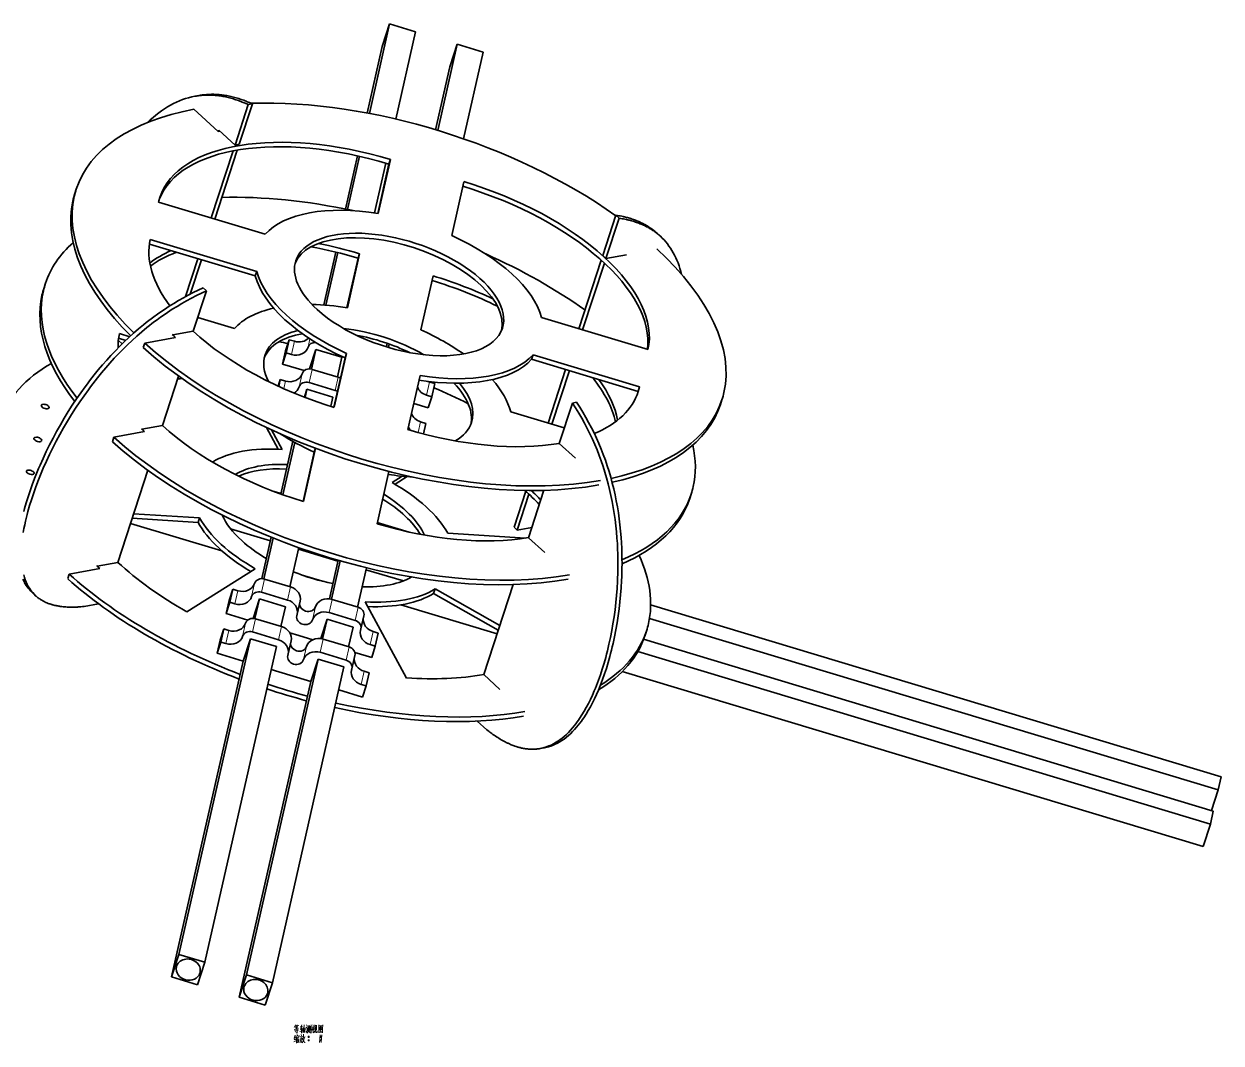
# Model space of a CAD drawing. Extents: x -41 to 2498, y -135 to 1203.
# Drawn here: x 1293.9 to 1734.6, y 827.6 to 1202.7 of the extents above; entities that cross this region are included whole.
import ezdxf

# ---------------------------------------------------------------- set-up
doc = ezdxf.new("R2010")
doc.units = 0

msp = doc.modelspace()

# ---------------------------------------------------------------- linework, layer by layer
at = {"color": 7, "lineweight": 35}
for p, q in [((1428.51, 1202.72), (1421.05, 1169.77)), ((1438.07, 1199.84), (1430.79, 1167.69)), ((1425.81, 1194.46), (1420.25, 1169.92)), ((1453.38, 1195.22), (1446.21, 1163.54)), ((1462.95, 1192.34), (1455.73, 1160.44)), ((1450.68, 1186.97), (1445.43, 1163.78)), ((1362.85, 1131.3), (1370.92, 1156.01)), ((1364.14, 1130.91), (1372.43, 1156.28)), ((1416.69, 1154.19), (1412.25, 1134.58)), ((1417.48, 1154.01), (1413.04, 1134.42)), ((1424.3, 1132.96), (1428.8, 1152.82)), ((1451.36, 1124.81), (1455.86, 1144.66)), ((1382.7, 1125.31), (1343.49, 1137.13)), ((1379.06, 1109.96), (1340.07, 1121.71)), ((1379.6, 1111.61), (1340.38, 1123.43)), ((1412.97, 1098.27), (1417.47, 1118.13)), ((1498.14, 1090.52), (1506.39, 1115.78)), ((1499.55, 1090.09), (1507.58, 1114.69)), ((1440.03, 1090.12), (1444.53, 1109.98)), ((1484.4, 1094.66), (1523.62, 1082.84)), ((1412.64, 1081.46), (1408.14, 1061.61)), ((1481.3, 1080.96), (1520.51, 1069.14)), ((1480.76, 1079.31), (1519.97, 1067.48)), ((1493.25, 1075.54), (1486.81, 1055.83)), ((1439.7, 1073.31), (1435.2, 1053.45)), ((1494.66, 1075.11), (1488.23, 1055.4)), ((1473.07, 1059.97), (1492.79, 1054.03)), ((1401.26, 1046.53), (1396.82, 1026.92)), ((1339.53, 1038.43), (1328.46, 1004.54)), ((1334.29, 1022.4), (1358.55, 1020.9)), ((1333.15, 1018.9), (1366.79, 1008.76)), ((1333.75, 1020.75), (1358.01, 1019.24)), ((1478.55, 1013.46), (1449.89, 1015.23)), ((1353.85, 986.35), (1379.04, 1002.21)), ((1473.97, 996.38), (1463.15, 963.24)), ((1468.5, 979.61), (1444.72, 993.11)), ((1469.03, 981.26), (1445.26, 994.76)), ((1434.71, 961.97), (1419.47, 990.02)), ((1432.61, 988.91), (1468.05, 978.23)), ((1524.59, 988.89), (1734.55, 925.61)), ((1524.17, 983.85), (1733.46, 920.76)), ((1377.27, 976.45), (1350.95, 860.21)), ((1522.02, 976.21), (1731.7, 913.01)), ((1386.84, 973.56), (1360.52, 857.33)), ((1519.86, 971.69), (1730.61, 908.17)), ((1374.58, 968.19), (1348.26, 851.95)), ((1402.15, 968.95), (1375.83, 852.71)), ((1411.71, 966.07), (1385.39, 849.83)), ((1399.45, 960.69), (1373.13, 844.45)), ((1514.14, 964.34), (1727.91, 899.91))]:
    msp.add_line(p, q, dxfattribs=at)
at = {"color": 7, "lineweight": 35, "ltscale": 0.217207}
for p, q in [((1428.51, 1202.72), (1425.81, 1194.46)), ((1453.38, 1195.22), (1450.68, 1186.97))]:
    msp.add_line(p, q, dxfattribs=at)
at = {"color": 7, "lineweight": 35, "ltscale": 0.249801}
for p, q in [((1428.51, 1202.72), (1438.07, 1199.84)), ((1407.36, 990.9), (1416.93, 988.02)), ((1406.27, 986.06), (1415.83, 983.17)), ((1387.65, 976.04), (1378.08, 978.92)), ((1386.84, 973.56), (1377.27, 976.45)), ((1402.15, 968.95), (1411.71, 966.07))]:
    msp.add_line(p, q, dxfattribs=at)
at = {"color": 7, "lineweight": 35, "ltscale": 0.249798}
for p, q in [((1453.38, 1195.22), (1462.95, 1192.34)), ((1410.94, 1080.01), (1401.37, 1082.89)), ((1409.53, 1072.7), (1399.97, 1075.58)), ((1407.63, 1065.38), (1398.06, 1068.26)), ((1408.44, 1067.86), (1398.87, 1070.74)), ((1392.06, 995.51), (1382.49, 998.4)), ((1390.96, 990.67), (1381.39, 993.55)), ((1390.15, 988.19), (1380.58, 991.08)), ((1405.46, 983.58), (1415.03, 980.69)), ((1404.05, 976.27), (1413.62, 973.39)), ((1402.95, 971.43), (1412.52, 968.54)), ((1350.95, 860.21), (1360.52, 857.33)), ((1357.82, 849.07), (1348.26, 851.95)), ((1375.83, 852.71), (1385.39, 849.83)), ((1382.7, 841.57), (1373.13, 844.45))]:
    msp.add_line(p, q, dxfattribs=at)
at = {"color": 7, "lineweight": 35, "ltscale": 0.038383}
for p, q in [((1356.8, 1176.1), (1358.31, 1176.38)), ((1497.29, 1063.46), (1495.78, 1063.18)), ((1485.46, 936.29), (1483.95, 936.01))]:
    msp.add_line(p, q, dxfattribs=at)
at = {"color": 7, "lineweight": 35, "ltscale": 0.390975}
for p, q in [((1371.62, 1158.16), (1376.48, 1173.02)), ((1373.13, 1158.43), (1377.99, 1173.3)), ((1506.93, 1117.44), (1511.78, 1132.3)), ((1508.12, 1116.34), (1512.98, 1131.21)), ((1490.93, 1048.31), (1495.78, 1063.18))]:
    msp.add_line(p, q, dxfattribs=at)
at = {"color": 7, "lineweight": 35, "ltscale": 0.038386}
for p, q in [((1376.48, 1173.02), (1377.99, 1173.3)), ((1371.62, 1158.16), (1373.13, 1158.43))]:
    msp.add_line(p, q, dxfattribs=at)
at = {"color": 7, "lineweight": 35, "ltscale": 0.304032}
msp.add_line((1356.38, 1171.3), (1365.37, 1163.11), dxfattribs=at)
at = {"color": 7, "lineweight": 35, "ltscale": 0.013072}
msp.add_line((1365.65, 1163.62), (1365.49, 1163.13), dxfattribs=at)
at = {"color": 7, "lineweight": 35, "ltscale": 0.202448}
msp.add_line((1371.62, 1158.16), (1365.65, 1163.62), dxfattribs=at)
at = {"color": 7, "lineweight": 35, "ltscale": 0.017919}
msp.add_line((1365.37, 1163.11), (1366.07, 1163.24), dxfattribs=at)
at = {"color": 7, "lineweight": 35, "ltscale": 0.470056}
msp.add_line((1427.13, 1151.5), (1422.98, 1133.17), dxfattribs=at)
at = {"color": 7, "lineweight": 35, "ltscale": 0.466032}
msp.add_line((1424.14, 1132.99), (1428.26, 1151.17), dxfattribs=at)
at = {"color": 7, "lineweight": 35, "ltscale": 0.043443}
for p, q in [((1428.26, 1151.17), (1428.8, 1152.82)), ((1337.81, 1083.61), (1338.35, 1085.26)), ((1480.76, 1079.31), (1481.3, 1080.96)), ((1519.97, 1067.48), (1520.51, 1069.14)), ((1538.96, 1027.99), (1539.5, 1029.64)), ((1444.72, 993.11), (1445.26, 994.76))]:
    msp.add_line(p, q, dxfattribs=at)
at = {"color": 7, "lineweight": 35, "ltscale": 0.043442}
for p, q in [((1312.64, 1140.29), (1313.17, 1141.94)), ((1416.93, 1116.48), (1417.47, 1118.13)), ((1379.06, 1109.96), (1379.6, 1111.61)), ((1301.31, 1105.6), (1301.85, 1107.25)), ((1412.1, 1079.81), (1412.64, 1081.46)), ((1326.48, 1048.92), (1327.02, 1050.57)), ((1358.01, 1019.24), (1358.55, 1020.9))]:
    msp.add_line(p, q, dxfattribs=at)
at = {"color": 7, "lineweight": 35, "ltscale": 0.04049}
for p, q in [((1511.78, 1132.3), (1512.98, 1131.21)), ((1506.39, 1115.78), (1507.58, 1114.69)), ((1506.93, 1117.44), (1508.12, 1116.34)), ((1361.09, 1104.47), (1359.9, 1105.57)), ((1478.61, 1030.71), (1479.81, 1029.62)), ((1474.3, 1017.5), (1475.49, 1016.41)), ((1298.2, 992.28), (1297.01, 993.37))]:
    msp.add_line(p, q, dxfattribs=at)
at = {"color": 7, "lineweight": 35, "ltscale": 0.040487}
msp.add_line((1526.96, 1125.66), (1528.16, 1124.56), dxfattribs=at)
at = {"color": 7, "lineweight": 35, "ltscale": 0.367145}
msp.add_line((1357.96, 1116.32), (1353.4, 1102.36), dxfattribs=at)
at = {"color": 7, "lineweight": 35, "ltscale": 0.33301}
msp.add_line((1359.25, 1115.93), (1355.12, 1103.27), dxfattribs=at)
at = {"color": 7, "lineweight": 35, "ltscale": 0.498771}
msp.add_line((1408.66, 1118.73), (1404.26, 1099.28), dxfattribs=at)
at = {"color": 7, "lineweight": 35, "ltscale": 0.495304}
msp.add_line((1409.45, 1118.54), (1405.07, 1099.22), dxfattribs=at)
at = {"color": 7, "lineweight": 35, "ltscale": 0.466033}
msp.add_line((1412.81, 1098.3), (1416.93, 1116.48), dxfattribs=at)
at = {"color": 7, "lineweight": 35, "ltscale": 0.191928}
for p, q in [((1508.12, 1116.34), (1515.68, 1117.72)), ((1328.46, 1004.54), (1320.91, 1003.16))]:
    msp.add_line(p, q, dxfattribs=at)
at = {"color": 7, "lineweight": 35, "ltscale": 0.390972}
msp.add_line((1356.24, 1089.61), (1361.09, 1104.47), dxfattribs=at)
at = {"color": 7, "lineweight": 35, "ltscale": 0.351999}
msp.add_line((1371.38, 1090.62), (1357.9, 1094.69), dxfattribs=at)
at = {"color": 7, "lineweight": 35, "ltscale": 0.098605}
msp.add_line((1332.83, 1087.6), (1329.06, 1088.74), dxfattribs=at)
at = {"color": 7, "lineweight": 35, "ltscale": 0.020269}
for p, q in [((1348.46, 1088.43), (1349.06, 1087.88)), ((1349.66, 1087.34), (1349.06, 1087.88)), ((1338.33, 1052.65), (1337.73, 1053.19))]:
    msp.add_line(p, q, dxfattribs=at)
at = {"color": 7, "lineweight": 35, "ltscale": 0.191929}
msp.add_line((1356.24, 1089.61), (1348.68, 1088.23), dxfattribs=at)
at = {"color": 7, "lineweight": 35, "ltscale": 0.046485}
msp.add_line((1330.02, 1084.94), (1328.65, 1086.19), dxfattribs=at)
at = {"color": 7, "lineweight": 35, "ltscale": 0.068353}
msp.add_line((1331.36, 1086.23), (1328.75, 1087.02), dxfattribs=at)
at = {"color": 7, "lineweight": 35, "ltscale": 0.287505}
for p, q in [((1338.35, 1085.26), (1349.66, 1087.34)), ((1321.88, 1002.27), (1310.57, 1000.19))]:
    msp.add_line(p, q, dxfattribs=at)
at = {"color": 7, "lineweight": 35, "ltscale": 0.108605}
for p, q in [((1391.56, 1086.49), (1390.21, 1082.36)), ((1370.77, 994.67), (1369.42, 990.55)), ((1367.45, 980.05), (1366.11, 975.92))]:
    msp.add_line(p, q, dxfattribs=at)
at = {"color": 7, "lineweight": 35, "ltscale": 0.124181}
for p, q in [((1390.46, 1081.65), (1391.56, 1086.49)), ((1444.03, 1065.5), (1445.13, 1070.34)), ((1369.67, 989.83), (1370.77, 994.67)), ((1366.36, 975.2), (1367.45, 980.05)), ((1391.18, 970.81), (1392.27, 975.65)), ((1414.64, 965.4), (1415.74, 970.25)), ((1419.93, 959.05), (1421.03, 963.9)), ((1733.46, 920.76), (1734.55, 925.61)), ((1730.61, 908.17), (1731.7, 913.01))]:
    msp.add_line(p, q, dxfattribs=at)
at = {"color": 7, "lineweight": 35, "ltscale": 0.049961}
msp.add_line((1393.47, 1085.91), (1391.56, 1086.49), dxfattribs=at)
at = {"color": 7, "lineweight": 13, "ltscale": 0.124182}
msp.add_line((1392.37, 1081.07), (1393.47, 1085.91), dxfattribs=at)
at = {"color": 7, "lineweight": 13, "ltscale": 0.078235}
msp.add_line((1398.5, 1083.76), (1399.2, 1086.81), dxfattribs=at)
at = {"color": 7, "lineweight": 35, "ltscale": 0.03395}
msp.add_line((1427.63, 1085.17), (1427.33, 1083.84), dxfattribs=at)
at = {"color": 7, "lineweight": 35, "ltscale": 0.032995}
msp.add_line((1428.4, 1084.9), (1428.11, 1083.61), dxfattribs=at)
at = {"color": 7, "lineweight": 35, "ltscale": 0.124178}
msp.add_line((1389.11, 1077.52), (1390.21, 1082.36), dxfattribs=at)
at = {"color": 7, "lineweight": 35, "ltscale": 0.108602}
for p, q in [((1390.46, 1081.65), (1389.11, 1077.52)), ((1444.03, 1065.5), (1442.68, 1061.37))]:
    msp.add_line(p, q, dxfattribs=at)
at = {"color": 7, "lineweight": 35, "ltscale": 0.049959}
for p, q in [((1392.37, 1081.07), (1390.46, 1081.65)), ((1390.16, 1071.28), (1388.24, 1071.86)), ((1443.22, 1070.92), (1445.13, 1070.34)), ((1442.12, 1066.07), (1444.03, 1065.5)), ((1372.68, 994.1), (1370.77, 994.67)), ((1371.58, 989.25), (1369.67, 989.83)), ((1368.27, 974.62), (1366.36, 975.2)), ((1421.33, 974.26), (1423.24, 973.68)), ((1419.11, 964.47), (1421.03, 963.9)), ((1418.02, 959.63), (1419.93, 959.05))]:
    msp.add_line(p, q, dxfattribs=at)
at = {"color": 7, "lineweight": 35, "ltscale": 0.188315}
for p, q in [((1401.37, 1082.89), (1399.04, 1075.73)), ((1380.58, 991.08), (1378.25, 983.92))]:
    msp.add_line(p, q, dxfattribs=at)
at = {"color": 7, "lineweight": 35, "ltscale": 0.185709}
msp.add_line((1401.37, 1082.89), (1399.73, 1075.65), dxfattribs=at)
at = {"color": 7, "lineweight": 35, "ltscale": 0.465494}
for p, q in [((1412.1, 1079.81), (1407.99, 1061.65)), ((1400.77, 1045.12), (1396.66, 1026.96))]:
    msp.add_line(p, q, dxfattribs=at)
at = {"color": 7, "lineweight": 35, "ltscale": 0.185498}
for p, q in [((1410.94, 1080.01), (1409.3, 1072.77)), ((1390.15, 988.19), (1388.51, 980.96)), ((1415.03, 980.69), (1413.39, 973.46))]:
    msp.add_line(p, q, dxfattribs=at)
at = {"color": 7, "lineweight": 35, "ltscale": 0.20849}
msp.add_line((1397.1, 1075.11), (1389.11, 1077.52), dxfattribs=at)
at = {"color": 7, "lineweight": 13, "ltscale": 0.124181}
for p, q in [((1398.87, 1070.74), (1399.97, 1075.58)), ((1395.19, 1069.13), (1396.29, 1073.97)), ((1408.44, 1067.86), (1409.53, 1072.7)), ((1442.12, 1066.07), (1443.22, 1070.92)), ((1377.71, 991.94), (1378.81, 996.79)), ((1381.39, 993.55), (1382.49, 998.4)), ((1371.58, 989.25), (1372.68, 994.1)), ((1390.96, 990.67), (1392.06, 995.51)), ((1400.14, 983.37), (1401.23, 988.21)), ((1378.08, 978.92), (1379.18, 983.77)), ((1374.4, 977.31), (1375.5, 982.16)), ((1402.95, 971.43), (1404.05, 976.27)), ((1412.52, 968.54), (1413.62, 973.39)), ((1418.02, 959.63), (1419.11, 964.47))]:
    msp.add_line(p, q, dxfattribs=at)
at = {"color": 7, "lineweight": 35, "ltscale": 0.478547}
msp.add_line((1344.91, 1054.92), (1350.85, 1073.12), dxfattribs=at)
at = {"color": 7, "lineweight": 35, "ltscale": 0.06377}
msp.add_line((1388.24, 1071.86), (1387.45, 1069.44), dxfattribs=at)
at = {"color": 7, "lineweight": 35, "ltscale": 0.064752}
msp.add_line((1387.67, 1069.33), (1388.24, 1071.86), dxfattribs=at)
at = {"color": 7, "lineweight": 13, "ltscale": 0.07142}
msp.add_line((1389.53, 1068.5), (1390.16, 1071.28), dxfattribs=at)
at = {"color": 7, "lineweight": 35, "ltscale": 0.076107}
msp.add_line((1398.06, 1068.26), (1397.12, 1065.37), dxfattribs=at)
at = {"color": 7, "lineweight": 35, "ltscale": 0.076761}
msp.add_line((1398.06, 1068.26), (1397.38, 1065.27), dxfattribs=at)
at = {"color": 7, "lineweight": 35, "ltscale": 0.086674}
msp.add_line((1407.63, 1065.38), (1406.86, 1062), dxfattribs=at)
at = {"color": 7, "lineweight": 35, "ltscale": 0.139065}
msp.add_line((1437.36, 1062.97), (1442.68, 1061.37), dxfattribs=at)
at = {"color": 7, "lineweight": 35, "ltscale": 0.043439}
msp.add_line((1550.29, 1062.68), (1550.83, 1064.33), dxfattribs=at)
at = {"color": 7, "lineweight": 35, "ltscale": 0.020271}
msp.add_line((1337.13, 1053.74), (1337.73, 1053.19), dxfattribs=at)
at = {"color": 7, "lineweight": 35, "ltscale": 0.191926}
msp.add_line((1337.36, 1053.54), (1344.91, 1054.92), dxfattribs=at)
at = {"color": 7, "lineweight": 35, "ltscale": 0.228871}
msp.add_line((1383.13, 1054.23), (1387.5, 1046.19), dxfattribs=at)
at = {"color": 7, "lineweight": 35, "ltscale": 0.205364}
msp.add_line((1385.06, 1053.33), (1388.98, 1046.11), dxfattribs=at)
at = {"color": 7, "lineweight": 13, "ltscale": 0.100926}
msp.add_line((1439.01, 1052.35), (1439.9, 1056.29), dxfattribs=at)
at = {"color": 7, "lineweight": 35, "ltscale": 0.049962}
for p, q in [((1439.9, 1056.29), (1441.82, 1055.71)), ((1369.37, 979.47), (1367.45, 980.05)), ((1422.43, 979.1), (1424.34, 978.53))]:
    msp.add_line(p, q, dxfattribs=at)
at = {"color": 7, "lineweight": 35, "ltscale": 0.099378}
msp.add_line((1440.94, 1051.84), (1441.82, 1055.71), dxfattribs=at)
at = {"color": 7, "lineweight": 35, "ltscale": 0.287508}
msp.add_line((1327.02, 1050.57), (1338.33, 1052.65), dxfattribs=at)
at = {"color": 7, "lineweight": 35, "ltscale": 0.497635}
msp.add_line((1392.89, 1049.09), (1388.5, 1029.67), dxfattribs=at)
at = {"color": 7, "lineweight": 35, "ltscale": 0.494228}
msp.add_line((1393.63, 1048.68), (1389.26, 1029.4), dxfattribs=at)
at = {"color": 7, "lineweight": 35, "ltscale": 0.037089}
msp.add_line((1400.77, 1045.12), (1401.23, 1046.53), dxfattribs=at)
at = {"color": 7, "lineweight": 35, "ltscale": 0.202446}
msp.add_line((1490.93, 1048.31), (1496.9, 1042.85), dxfattribs=at)
at = {"color": 7, "lineweight": 35, "ltscale": 0.493472}
msp.add_line((1428.24, 1038.01), (1423.88, 1018.76), dxfattribs=at)
at = {"color": 7, "lineweight": 35, "ltscale": 0.109584}
msp.add_line((1433.12, 1036.26), (1429.41, 1033.93), dxfattribs=at)
at = {"color": 7, "lineweight": 35, "ltscale": 0.130941}
msp.add_line((1434.93, 1036.09), (1430.5, 1033.3), dxfattribs=at)
at = {"color": 7, "lineweight": 35, "ltscale": 0.088335}
msp.add_line((1385.17, 1030.92), (1388.55, 1029.9), dxfattribs=at)
at = {"color": 7, "lineweight": 35, "ltscale": 0.347534}
for p, q in [((1478.61, 1030.71), (1474.3, 1017.5)), ((1479.81, 1029.62), (1475.49, 1016.41))]:
    msp.add_line(p, q, dxfattribs=at)
at = {"color": 7, "lineweight": 35, "ltscale": 0.458769}
msp.add_line((1479.6, 1013.62), (1485.3, 1031.07), dxfattribs=at)
at = {"color": 7, "lineweight": 35, "ltscale": 0.306938}
msp.add_line((1423.98, 1019.22), (1435.74, 1015.68), dxfattribs=at)
at = {"color": 7, "lineweight": 35, "ltscale": 0.381539}
msp.add_line((1369.99, 1016.86), (1384.6, 1012.46), dxfattribs=at)
at = {"color": 7, "lineweight": 35, "ltscale": 0.391095}
msp.add_line((1384.9, 1013.8), (1381.45, 998.54), dxfattribs=at)
at = {"color": 7, "lineweight": 35, "ltscale": 0.385459}
msp.add_line((1385.66, 1013.5), (1382.26, 998.46), dxfattribs=at)
at = {"color": 7, "lineweight": 35, "ltscale": 0.135564}
msp.add_line((1475.49, 1016.41), (1480.83, 1017.38), dxfattribs=at)
at = {"color": 7, "lineweight": 35, "ltscale": 0.202447}
for p, q in [((1485.58, 1008.16), (1479.6, 1013.62)), ((1463.15, 963.24), (1469.13, 957.78))]:
    msp.add_line(p, q, dxfattribs=at)
at = {"color": 7, "lineweight": 35, "ltscale": 0.368266}
msp.add_line((1395.08, 1009.95), (1391.83, 995.58), dxfattribs=at)
at = {"color": 7, "lineweight": 35, "ltscale": 0.379474}
msp.add_line((1394.94, 1009.34), (1409.47, 1004.96), dxfattribs=at)
at = {"color": 7, "lineweight": 35, "ltscale": 0.364112}
msp.add_line((1409.55, 1005.32), (1406.34, 991.11), dxfattribs=at)
at = {"color": 7, "lineweight": 35, "ltscale": 0.362143}
msp.add_line((1410.33, 1005.09), (1407.13, 990.97), dxfattribs=at)
at = {"color": 7, "lineweight": 35, "ltscale": 0.020268}
for q in [(1320.68, 1003.36), (1321.88, 1002.27)]:
    msp.add_line((1321.28, 1002.81), q, dxfattribs=at)
at = {"color": 7, "lineweight": 35, "ltscale": 0.371062}
msp.add_line((1419.98, 1002.56), (1416.7, 988.09), dxfattribs=at)
at = {"color": 7, "lineweight": 35, "ltscale": 0.359313}
msp.add_line((1419.81, 1001.85), (1433.58, 997.7), dxfattribs=at)
at = {"color": 7, "lineweight": 35, "ltscale": 0.043441}
msp.add_line((1310.03, 998.54), (1310.57, 1000.19), dxfattribs=at)
at = {"color": 7, "lineweight": 35, "ltscale": 0.204269}
msp.add_line((1395.95, 999.97), (1403.77, 997.61), dxfattribs=at)
at = {"color": 7, "lineweight": 35, "ltscale": 0.13588}
msp.add_line((1321.4, 989.27), (1316.05, 988.3), dxfattribs=at)
at = {"color": 7, "lineweight": 35, "ltscale": 0.124179}
for p, q in [((1368.32, 985.7), (1369.42, 990.55)), ((1394.49, 985.44), (1395.59, 990.28)), ((1417.95, 980.03), (1419.05, 984.88)), ((1365.01, 971.07), (1366.11, 975.92))]:
    msp.add_line(p, q, dxfattribs=at)
at = {"color": 7, "lineweight": 35, "ltscale": 0.108604}
for p, q in [((1369.67, 989.83), (1368.32, 985.7)), ((1366.36, 975.2), (1365.01, 971.07)), ((1423.24, 973.68), (1421.9, 969.55)), ((1419.93, 959.05), (1418.58, 954.92))]:
    msp.add_line(p, q, dxfattribs=at)
at = {"color": 7, "lineweight": 35, "ltscale": 0.185712}
msp.add_line((1380.58, 991.08), (1378.94, 983.83), dxfattribs=at)
at = {"color": 7, "lineweight": 13, "ltscale": 0.124179}
for p, q in [((1406.27, 986.06), (1407.36, 990.9)), ((1415.83, 983.17), (1416.93, 988.02)), ((1387.65, 976.04), (1388.74, 980.89)), ((1421.33, 974.26), (1422.43, 979.1)), ((1396.82, 968.74), (1397.92, 973.58))]:
    msp.add_line(p, q, dxfattribs=at)
at = {"color": 7, "lineweight": 35, "ltscale": 0.208487}
msp.add_line((1376.31, 983.29), (1368.32, 985.7), dxfattribs=at)
at = {"color": 7, "lineweight": 35, "ltscale": 0.249802}
msp.add_line((1388.74, 980.89), (1379.18, 983.77), dxfattribs=at)
at = {"color": 7, "lineweight": 35, "ltscale": 0.186995}
msp.add_line((1403.14, 976.47), (1405.46, 983.58), dxfattribs=at)
at = {"color": 7, "lineweight": 35, "ltscale": 0.185626}
msp.add_line((1405.46, 983.58), (1403.82, 976.34), dxfattribs=at)
at = {"color": 7, "lineweight": 13, "ltscale": 0.12418}
msp.add_line((1368.27, 974.62), (1369.37, 979.47), dxfattribs=at)
at = {"color": 7, "lineweight": 35, "ltscale": 0.087889}
msp.add_line((1395.11, 977.63), (1391.74, 978.64), dxfattribs=at)
at = {"color": 7, "lineweight": 35, "ltscale": 0.124182}
msp.add_line((1423.24, 973.68), (1424.34, 978.53), dxfattribs=at)
at = {"color": 7, "lineweight": 35, "ltscale": 0.04344}
msp.add_line((1522.51, 977.61), (1523.05, 979.26), dxfattribs=at)
at = {"color": 7, "lineweight": 35, "ltscale": 0.217209}
for p, q in [((1377.27, 976.45), (1374.58, 968.19)), ((1399.45, 960.69), (1402.15, 968.95)), ((1730.61, 908.17), (1727.91, 899.91)), ((1350.95, 860.21), (1348.26, 851.95)), ((1357.82, 849.07), (1360.52, 857.33)), ((1375.83, 852.71), (1373.13, 844.45)), ((1382.7, 841.57), (1385.39, 849.83))]:
    msp.add_line(p, q, dxfattribs=at)
at = {"color": 7, "lineweight": 35, "ltscale": 0.13445}
msp.add_line((1395.11, 977.63), (1400.26, 976.07), dxfattribs=at)
at = {"color": 7, "lineweight": 35, "ltscale": 0.249799}
msp.add_line((1374.58, 968.19), (1365.01, 971.07), dxfattribs=at)
at = {"color": 7, "lineweight": 35, "ltscale": 0.161929}
msp.add_line((1415.69, 971.42), (1421.9, 969.55), dxfattribs=at)
at = {"color": 7, "lineweight": 35, "ltscale": 0.179634}
msp.add_line((1391.8, 963), (1384.92, 965.07), dxfattribs=at)
at = {"color": 7, "lineweight": 35, "ltscale": 0.199839}
msp.add_line((1391.8, 963), (1399.45, 960.69), dxfattribs=at)
at = {"color": 7, "lineweight": 35, "ltscale": 0.229593}
msp.add_line((1409.79, 957.57), (1418.58, 954.92), dxfattribs=at)
at = {"color": 7, "lineweight": 35, "ltscale": 0.118852}
msp.add_line((1460.77, 946.12), (1464.27, 942.91), dxfattribs=at)
at = {"color": 7, "lineweight": 35, "ltscale": 0.198252}
msp.add_line((1733.46, 920.76), (1731, 913.22), dxfattribs=at)
at = {"color": 7, "lineweight": 35}
for points in [[(1376.48, 1173.02), (1375.92, 1173.28), (1375.64, 1173.4), (1375.36, 1173.52), (1374.98, 1173.68), (1374.61, 1173.83), (1374.24, 1173.98), (1373.78, 1174.16), (1373.32, 1174.34), (1372.86, 1174.5), (1372.4, 1174.67), (1371.95, 1174.82), (1371.49, 1174.97), (1371, 1175.12), (1370.51, 1175.26), (1370.02, 1175.4), (1369.53, 1175.53), (1369.04, 1175.65), (1368.56, 1175.76), (1368.07, 1175.87), (1367.59, 1175.97), (1367.11, 1176.06), (1366.63, 1176.14), (1366.15, 1176.22), (1365.67, 1176.28), (1365.19, 1176.34), (1364.71, 1176.4), (1364.24, 1176.44), (1363.76, 1176.48), (1363.29, 1176.51), (1362.81, 1176.53), (1362.34, 1176.54), (1361.87, 1176.55), (1361.41, 1176.54), (1360.94, 1176.54), (1360.47, 1176.52), (1360.01, 1176.49), (1359.55, 1176.46), (1359.08, 1176.42), (1358.62, 1176.37), (1358.16, 1176.31), (1357.71, 1176.25), (1357.25, 1176.18), (1356.8, 1176.1)], [(1377.99, 1173.3), (1377.43, 1173.55), (1377.15, 1173.68), (1376.87, 1173.8), (1376.5, 1173.95), (1376.12, 1174.11), (1375.75, 1174.26), (1375.29, 1174.44), (1374.83, 1174.61), (1374.37, 1174.78), (1373.91, 1174.94), (1373.46, 1175.09), (1373, 1175.24), (1372.51, 1175.39), (1372.02, 1175.54), (1371.53, 1175.68), (1371.04, 1175.8), (1370.55, 1175.93), (1370.07, 1176.04), (1369.58, 1176.14), (1369.1, 1176.24), (1368.62, 1176.33), (1368.14, 1176.42), (1367.66, 1176.49), (1367.18, 1176.56), (1366.7, 1176.62), (1366.22, 1176.67), (1365.75, 1176.72), (1365.27, 1176.75), (1364.8, 1176.78), (1364.33, 1176.8), (1363.85, 1176.82), (1363.38, 1176.82), (1362.92, 1176.82), (1362.45, 1176.81), (1361.98, 1176.79), (1361.52, 1176.77), (1361.06, 1176.73), (1360.59, 1176.69), (1360.13, 1176.65), (1359.68, 1176.59), (1359.22, 1176.53), (1358.76, 1176.46), (1358.31, 1176.38)], [(1511.78, 1132.3), (1512.33, 1132.22), (1512.88, 1132.13), (1513.42, 1132.03), (1513.95, 1131.93), (1514.48, 1131.82), (1514.74, 1131.76), (1514.99, 1131.7), (1515.34, 1131.62), (1515.68, 1131.53), (1516.01, 1131.44), (1516.47, 1131.32), (1516.91, 1131.19), (1517.35, 1131.05), (1517.79, 1130.91), (1518.22, 1130.77), (1518.64, 1130.62), (1519.06, 1130.46), (1519.47, 1130.3), (1519.88, 1130.13), (1520.29, 1129.96), (1520.71, 1129.77), (1521.12, 1129.57), (1521.53, 1129.37), (1521.93, 1129.17), (1522.33, 1128.96), (1522.52, 1128.85), (1522.72, 1128.74), (1523.01, 1128.57), (1523.29, 1128.4), (1523.57, 1128.23), (1523.85, 1128.05), (1524.18, 1127.83), (1524.51, 1127.61), (1524.83, 1127.38), (1525.15, 1127.15), (1525.46, 1126.91), (1525.77, 1126.67), (1526.08, 1126.42), (1526.38, 1126.17), (1526.67, 1125.92), (1526.96, 1125.66)], [(1512.98, 1131.21), (1513.53, 1131.12), (1514.07, 1131.03), (1514.61, 1130.94), (1515.14, 1130.83), (1515.67, 1130.72), (1515.93, 1130.66), (1516.19, 1130.6), (1516.53, 1130.52), (1516.87, 1130.44), (1517.21, 1130.35), (1517.66, 1130.22), (1518.11, 1130.1), (1518.55, 1129.96), (1518.98, 1129.82), (1519.41, 1129.67), (1519.84, 1129.52), (1520.26, 1129.37), (1520.67, 1129.2), (1521.08, 1129.04), (1521.48, 1128.86), (1521.9, 1128.67), (1522.32, 1128.48), (1522.72, 1128.28), (1523.12, 1128.08), (1523.52, 1127.86), (1523.72, 1127.75), (1523.91, 1127.65), (1524.2, 1127.48), (1524.49, 1127.31), (1524.77, 1127.13), (1525.05, 1126.96), (1525.38, 1126.74), (1525.71, 1126.52), (1526.03, 1126.29), (1526.35, 1126.06), (1526.66, 1125.82), (1526.97, 1125.58), (1527.27, 1125.33), (1527.57, 1125.08), (1527.87, 1124.82), (1528.16, 1124.56)], [(1361.09, 1104.47), (1359.24, 1103.62), (1357.41, 1102.73), (1355.6, 1101.8), (1353.8, 1100.83), (1352.02, 1099.82), (1350.26, 1098.77), (1348.52, 1097.69), (1346.8, 1096.56), (1345.5, 1095.68), (1344.21, 1094.77), (1342.93, 1093.85), (1341.98, 1093.14), (1341.04, 1092.42), (1340.1, 1091.68), (1339.16, 1090.93), (1337.31, 1089.4), (1335.49, 1087.82), (1333.69, 1086.2), (1332.02, 1084.62), (1330.37, 1083), (1328.74, 1081.34), (1327.14, 1079.64), (1325.56, 1077.9), (1324, 1076.13), (1322.48, 1074.31), (1320.97, 1072.46), (1320.13, 1071.39), (1319.29, 1070.31), (1318.46, 1069.21), (1317.63, 1068.1), (1316.02, 1065.86), (1314.44, 1063.58), (1312.9, 1061.27), (1311.41, 1058.92), (1309.94, 1056.52), (1308.52, 1054.1), (1307.14, 1051.65), (1305.81, 1049.19), (1304.54, 1046.71), (1303.31, 1044.22), (1302.15, 1041.73), (1301.03, 1039.23), (1300.5, 1037.98), (1299.98, 1036.73), (1299.48, 1035.5), (1299, 1034.27), (1298.15, 1032.03), (1297.37, 1029.8), (1296.64, 1027.6), (1295.97, 1025.41), (1295.36, 1023.26), (1295.08, 1022.2), (1294.82, 1021.14), (1294.49, 1019.75), (1294.19, 1018.37), (1293.92, 1017.01), (1293.66, 1015.5)], [(1359.9, 1105.57), (1358.05, 1104.71), (1356.21, 1103.82), (1354.4, 1102.89), (1352.6, 1101.92), (1350.83, 1100.91), (1349.07, 1099.87), (1347.33, 1098.78), (1345.6, 1097.66), (1344.3, 1096.77), (1343.02, 1095.87), (1341.74, 1094.94), (1340.79, 1094.23), (1339.84, 1093.51), (1338.9, 1092.78), (1337.97, 1092.03), (1336.12, 1090.5), (1334.29, 1088.92), (1332.49, 1087.29), (1330.82, 1085.71), (1329.17, 1084.09), (1327.55, 1082.43), (1325.94, 1080.74), (1324.36, 1079), (1322.81, 1077.22), (1321.28, 1075.4), (1319.78, 1073.55), (1318.93, 1072.48), (1318.09, 1071.4), (1317.26, 1070.3), (1316.44, 1069.2), (1314.83, 1066.96), (1313.25, 1064.68), (1311.71, 1062.36), (1310.21, 1060.01), (1308.75, 1057.61), (1307.32, 1055.19), (1305.95, 1052.75), (1304.62, 1050.28), (1303.34, 1047.8), (1302.12, 1045.31), (1300.95, 1042.82), (1299.84, 1040.33), (1299.3, 1039.07), (1298.78, 1037.82), (1298.28, 1036.59), (1297.8, 1035.36), (1296.96, 1033.12), (1296.17, 1030.89), (1295.44, 1028.69), (1294.77, 1026.51), (1294.17, 1024.35), (1293.89, 1023.29)], [(1495.78, 1063.18), (1496.97, 1061.36), (1498.11, 1059.51), (1499.2, 1057.64), (1500.26, 1055.75), (1501.27, 1053.83), (1502.23, 1051.9), (1503.15, 1049.94), (1504.03, 1047.95), (1504.87, 1045.95), (1505.66, 1043.92), (1506.41, 1041.88), (1507.11, 1039.81), (1507.77, 1037.72), (1508.39, 1035.6), (1508.96, 1033.47), (1509.49, 1031.32), (1509.98, 1029.15), (1510.43, 1026.96), (1510.83, 1024.75), (1511.19, 1022.53), (1511.5, 1020.28), (1511.78, 1018.03), (1512.01, 1015.76), (1512.2, 1013.47), (1512.33, 1011.5), (1512.42, 1009.53), (1512.49, 1007.55), (1512.53, 1005.56), (1512.54, 1003.79), (1512.52, 1002.01), (1512.48, 1000.24), (1512.44, 998.9), (1512.38, 997.57), (1512.23, 994.95), (1512.02, 992.33), (1511.77, 989.72), (1511.47, 987.12), (1511.12, 984.53), (1510.72, 981.96), (1510.28, 979.42), (1509.79, 976.9), (1509.25, 974.41), (1508.97, 973.18), (1508.67, 971.95), (1508.36, 970.75), (1508.05, 969.56), (1507.43, 967.39), (1506.79, 965.26), (1506.1, 963.18), (1505.39, 961.14), (1504.63, 959.16), (1504.25, 958.19), (1503.85, 957.24), (1503.15, 955.64), (1502.43, 954.08), (1501.68, 952.58), (1500.91, 951.12), (1500.11, 949.72), (1499.3, 948.37), (1498.46, 947.08), (1498.03, 946.46), (1497.6, 945.86), (1497.01, 945.07), (1496.42, 944.31), (1495.82, 943.58), (1495.08, 942.75), (1494.33, 941.95), (1493.56, 941.2), (1492.79, 940.5), (1492, 939.84), (1491.22, 939.24), (1490.43, 938.69), (1489.62, 938.19), (1488.81, 937.73), (1487.98, 937.31), (1487.14, 936.95), (1486.29, 936.63), (1485.43, 936.36), (1484.56, 936.14), (1483.95, 936.01)], [(1497.29, 1063.46), (1498.48, 1061.63), (1499.62, 1059.78), (1500.71, 1057.91), (1501.77, 1056.02), (1502.78, 1054.11), (1503.74, 1052.17), (1504.66, 1050.21), (1505.54, 1048.23), (1506.38, 1046.22), (1507.17, 1044.2), (1507.92, 1042.15), (1508.62, 1040.08), (1509.28, 1037.99), (1509.9, 1035.88), (1510.47, 1033.75), (1511, 1031.6), (1511.49, 1029.42), (1511.94, 1027.23), (1512.34, 1025.03), (1512.7, 1022.8), (1513.01, 1020.56), (1513.29, 1018.3), (1513.52, 1016.03), (1513.71, 1013.75), (1513.84, 1011.78), (1513.93, 1009.8), (1514, 1007.82), (1514.04, 1005.83), (1514.05, 1004.06), (1514.03, 1002.29), (1513.99, 1000.51), (1513.95, 999.18), (1513.89, 997.85), (1513.74, 995.22), (1513.53, 992.6), (1513.28, 989.99), (1512.98, 987.39), (1512.63, 984.81), (1512.23, 982.24), (1511.79, 979.69), (1511.3, 977.18), (1510.76, 974.69), (1510.48, 973.45), (1510.18, 972.22), (1509.87, 971.02), (1509.56, 969.83), (1508.95, 967.66), (1508.3, 965.53), (1507.61, 963.45), (1506.9, 961.42), (1506.15, 959.44), (1505.76, 958.47), (1505.36, 957.52), (1504.66, 955.91), (1503.94, 954.36), (1503.19, 952.85), (1502.42, 951.4), (1501.62, 950), (1500.81, 948.65), (1499.97, 947.36), (1499.54, 946.74), (1499.11, 946.13), (1498.52, 945.34), (1497.93, 944.59), (1497.33, 943.86), (1496.59, 943.02), (1495.84, 942.23), (1495.07, 941.48), (1494.3, 940.77), (1493.51, 940.11), (1492.73, 939.52), (1491.94, 938.97), (1491.13, 938.46), (1490.32, 938), (1489.49, 937.59), (1488.65, 937.22), (1487.8, 936.9), (1486.94, 936.63), (1486.07, 936.41), (1485.46, 936.29)], [(1293.55, 998.3), (1293.95, 997.46), (1294.16, 997.06), (1294.38, 996.66), (1294.73, 996.08), (1295.1, 995.53), (1295.5, 995), (1295.92, 994.49), (1296.45, 993.91), (1297.01, 993.37)], [(1293.81, 999.94), (1294.08, 998.99), (1294.4, 998.08), (1294.75, 997.21), (1295.14, 996.37), (1295.35, 995.96), (1295.57, 995.57), (1295.92, 994.99), (1296.3, 994.44), (1296.7, 993.9), (1297.12, 993.39), (1297.64, 992.82), (1298.2, 992.28)], [(1298.2, 992.28), (1298.44, 992.07), (1298.68, 991.86), (1298.93, 991.66), (1299.18, 991.46), (1299.44, 991.27), (1299.7, 991.09), (1299.97, 990.91), (1300.25, 990.74), (1300.53, 990.57), (1300.81, 990.4), (1301.1, 990.25), (1301.4, 990.09), (1301.7, 989.95), (1301.99, 989.81), (1302.28, 989.69), (1302.57, 989.56), (1302.87, 989.45), (1303.18, 989.33), (1303.48, 989.23), (1303.8, 989.12), (1303.98, 989.06), (1304.17, 989.01), (1304.36, 988.95), (1304.55, 988.9), (1304.94, 988.8), (1305.33, 988.7), (1305.73, 988.61), (1306.04, 988.55), (1306.36, 988.49), (1306.69, 988.43), (1307.02, 988.38), (1307.24, 988.34), (1307.46, 988.31), (1307.68, 988.28), (1307.91, 988.25), (1308.37, 988.2), (1308.84, 988.16), (1309.31, 988.12), (1309.79, 988.1), (1310.28, 988.07), (1310.77, 988.06), (1311.23, 988.05), (1311.7, 988.05), (1312.17, 988.05), (1312.65, 988.07), (1313.13, 988.08), (1313.62, 988.1), (1313.92, 988.12), (1314.21, 988.14), (1314.51, 988.16), (1314.82, 988.18), (1315.43, 988.24), (1316.05, 988.3)], [(1483.95, 936.01), (1483.59, 935.95), (1483.24, 935.9), (1482.88, 935.86), (1482.52, 935.82), (1482.16, 935.79), (1481.8, 935.77), (1481.44, 935.76), (1481.07, 935.76), (1480.71, 935.76), (1480.34, 935.77), (1479.97, 935.79), (1479.6, 935.82), (1479.22, 935.85), (1478.87, 935.89), (1478.52, 935.94), (1478.17, 936), (1477.82, 936.06), (1477.46, 936.13), (1477.11, 936.2), (1476.75, 936.29), (1476.54, 936.34), (1476.33, 936.39), (1476.12, 936.45), (1475.91, 936.51), (1475.7, 936.57), (1475.49, 936.63), (1475.06, 936.77), (1474.64, 936.91), (1474.3, 937.03), (1473.96, 937.16), (1473.62, 937.29), (1473.28, 937.43), (1472.98, 937.55), (1472.68, 937.69), (1472.37, 937.82), (1472.14, 937.93), (1471.91, 938.04), (1471.45, 938.26), (1470.99, 938.5), (1470.52, 938.74), (1470.05, 939), (1469.58, 939.27), (1469.15, 939.52), (1468.72, 939.78), (1468.28, 940.06), (1467.84, 940.34), (1467.4, 940.63), (1466.96, 940.93), (1466.56, 941.2), (1466.16, 941.49), (1465.76, 941.78), (1465.36, 942.08), (1465.09, 942.28), (1464.81, 942.49), (1464.27, 942.91)]]:
    msp.add_lwpolyline(points, dxfattribs=at)
at = {"color": 7, "lineweight": 13}
for points in [[(1393.85, 834.36), (1393.32, 833.28)], [(1393.64, 833.91), (1394.23, 834.01)], [(1393.74, 833.07), (1394.76, 833.21)], [(1393.99, 833.42), (1393.78, 833.91)], [(1394.51, 834.36), (1394.16, 833.38)], [(1394.23, 832.72), (1394.23, 833.42)], [(1394.37, 833.91), (1395.04, 834.01)], [(1394.51, 833.91), (1394.72, 833.45)], [(1395.53, 833.63), (1396.47, 833.73)], [(1396.16, 834.36), (1395.74, 832.65)], [(1396.09, 833.28), (1396.09, 831.28)], [(1396.54, 831.46), (1396.54, 833.24)], [(1396.54, 833.03), (1397.35, 833.14)], [(1397, 834.29), (1396.96, 832.96), (1396.93, 831.63)], [(1397.38, 833.21), (1397.31, 831.46)], [(1397.77, 833.42), (1398.05, 833.03)], [(1397.94, 834.26), (1398.19, 833.77)], [(1398.26, 833.17), (1397.98, 831.6)], [(1398.47, 832.16), (1398.47, 834.12)], [(1398.47, 833.87), (1399.03, 833.94)], [(1398.75, 833.52), (1398.68, 832.4)], [(1399.03, 834.08), (1399.03, 832.19)], [(1399.31, 832.26), (1399.31, 833.77)], [(1399.59, 834.36), (1399.59, 832.82), (1399.59, 831.28)], [(1400.57, 833.63), (1400.39, 833.14), (1399.9, 832.4)], [(1399.94, 833.42), (1400.5, 833.49)], [(1400.22, 834.29), (1400.5, 833.87)], [(1400.39, 833.14), (1400.39, 831.35)], [(1400.39, 832.96), (1400.71, 832.65)], [(1400.99, 834.26), (1400.99, 832.58)], [(1401.65, 834.08), (1400.99, 834.01)], [(1401.3, 833.66), (1401.2, 832.61)], [(1401.58, 832.51), (1401.65, 834.19)], [(1402.42, 834.29), (1402.42, 832.82), (1402.42, 831.32)], [(1402.42, 834.26), (1402.42, 832.86), (1402.42, 831.46)], [(1403.89, 834.12), (1402.42, 833.98)], [(1403.19, 833.84), (1402.63, 833.03)], [(1402.95, 833.28), (1403.65, 832.54)], [(1402.98, 833.49), (1403.44, 833.56)], [(1402.98, 832.79), (1403.19, 833.07)], [(1403.19, 833.07), (1403.54, 833.7)], [(1403.86, 831.49), (1403.86, 832.86), (1403.89, 834.26)], [(1393.25, 828.1), (1393.95, 828.48)], [(1393.71, 829.53), (1393.29, 829.39)], [(1395.11, 832.82), (1393.32, 832.58)], [(1393.78, 830.55), (1393.32, 829.46)], [(1393.36, 828.76), (1393.88, 828.94)], [(1393.85, 829.78), (1393.39, 828.76)], [(1393.5, 832.09), (1394.86, 832.26)], [(1394.16, 829.25), (1393.85, 828.76)], [(1393.88, 832.09), (1394.02, 831.6)], [(1394.09, 830.23), (1393.99, 829.67)], [(1394.09, 830.09), (1395.14, 830.23)], [(1394.34, 829.81), (1394.16, 829.25)], [(1394.51, 831.28), (1394.51, 831.25), (1394.2, 831.53)], [(1394.2, 829.32), (1394.2, 827.61)], [(1394.41, 829.53), (1395.11, 829.64)], [(1394.48, 830.72), (1394.65, 830.34)], [(1394.48, 829.11), (1394.51, 827.71)], [(1394.48, 829.01), (1395, 829.08)], [(1394.51, 832.65), (1394.51, 831.25)], [(1394.51, 828.45), (1394.9, 828.52)], [(1394.72, 829.57), (1394.65, 829.01)], [(1395.04, 829.18), (1394.97, 827.78)], [(1395.18, 830.34), (1395.04, 829.88)], [(1395.95, 829.95), (1395.84, 829.04), (1395.74, 828.62), (1395.42, 827.75)], [(1396.4, 832.23), (1395.46, 831.91)], [(1395.46, 829.88), (1396.51, 830.02)], [(1395.67, 832.61), (1396.37, 832.72)], [(1396.26, 829.46), (1396.16, 828.62), (1396.02, 827.78), (1395.81, 828.06)], [(1395.88, 829.29), (1396.26, 829.36)], [(1395.95, 830.79), (1396.05, 830.23)], [(1396.65, 829.46), (1396.47, 828.9)], [(1396.54, 831.6), (1397.31, 831.67)], [(1396.58, 829.22), (1397.14, 827.78)], [(1396.79, 830.09), (1396.65, 829.46)], [(1396.93, 828.83), (1396.65, 828.2)], [(1396.68, 832.37), (1397.21, 832.44)], [(1396.72, 829.71), (1397.42, 829.85)], [(1396.86, 830.83), (1396.79, 830.09)], [(1397.14, 829.78), (1396.93, 828.83)], [(1397.98, 831.6), (1397.77, 832.02)], [(1398.08, 831.28), (1398.5, 831.77)], [(1398.47, 829.92), (1398.85, 829.92)], [(1398.47, 828.66), (1398.85, 828.66)], [(1398.5, 831.77), (1398.68, 832.4)], [(1398.5, 830.02), (1398.82, 830.02)], [(1398.5, 829.78), (1398.82, 829.78)], [(1398.5, 828.76), (1398.82, 828.76)], [(1398.5, 828.52), (1398.82, 828.52)], [(1399.1, 831.53), (1398.75, 832.05)], [(1399.59, 831.28), (1399.27, 831.74)], [(1400.5, 831.35), (1400.78, 831.63)], [(1400.78, 831.63), (1401.02, 831.98)], [(1401.2, 832.61), (1401.02, 831.98)], [(1401.34, 831.63), (1401.34, 832.72)], [(1401.48, 831.53), (1401.34, 831.63)], [(1401.9, 831.53), (1401.48, 831.53)], [(1401.9, 832.16), (1401.9, 831.53)], [(1402.42, 831.56), (1403.79, 831.67)], [(1402.49, 832.37), (1402.98, 832.79)], [(1402.91, 830.65), (1402.81, 829.25), (1402.7, 827.85)], [(1402.91, 829.92), (1403.3, 829.92)], [(1402.91, 828.66), (1403.3, 828.66)], [(1402.95, 832.19), (1403.3, 831.81)], [(1402.95, 830.02), (1403.26, 830.02)], [(1402.95, 829.78), (1403.26, 829.78)], [(1402.95, 828.76), (1403.26, 828.76)], [(1402.95, 828.52), (1403.26, 828.52)], [(1403.05, 832.58), (1403.3, 832.3)], [(1403.51, 830.65), (1403.4, 829.25), (1403.3, 827.85)], [(1403.65, 832.54), (1403.82, 832.58)], [(1403.86, 831.39), (1403.86, 831.49), (1403.79, 831.67)], [(1394.97, 827.96), (1394.55, 827.89)], [(1396.65, 828.2), (1396.26, 827.68)], [(1397.14, 827.78), (1397.45, 827.78)]]:
    msp.add_lwpolyline(points, dxfattribs=at)
for points in [[(1398.57, 829.71), (1398.75, 829.71), (1398.85, 829.81), (1398.85, 829.99), (1398.75, 830.09), (1398.57, 830.09), (1398.47, 829.99), (1398.47, 829.81)], [(1398.57, 828.45), (1398.75, 828.45), (1398.85, 828.55), (1398.85, 828.73), (1398.75, 828.83), (1398.57, 828.83), (1398.47, 828.73), (1398.47, 828.55)], [(1403.02, 829.71), (1403.19, 829.71), (1403.3, 829.81), (1403.3, 829.99), (1403.19, 830.09), (1403.02, 830.09), (1402.91, 829.99), (1402.91, 829.81)], [(1403.02, 828.45), (1403.19, 828.45), (1403.3, 828.55), (1403.3, 828.73), (1403.19, 828.83), (1403.02, 828.83), (1402.91, 828.73), (1402.91, 828.55)]]:
    msp.add_lwpolyline(points, close=True, dxfattribs=at)
at = {"color": 7, "lineweight": 35}
for centre, major_axis, ratio, start_param, end_param in [((1393.4, 909.39), (35.3, -266.91), 0.318223, 3.157008, 3.375573), ((1432, 1103.14), (118.83, -38.8), 0.495104, 1.007094, 2.201151), ((1432, 1103.14), (118.83, -38.8), 0.495104, 2.410305, 3.141539), ((1420.02, 1114.06), (76.05, -24.83), 0.495104, 1.616907, 3.141555), ((1419.48, 1112.41), (76.05, -24.83), 0.495104, 1.616907, 3.119681), ((1432, 1103.14), (118.83, -38.8), 0.495104, 3.141539, 3.187703), ((1446.54, 1104.26), (76.05, -24.83), 0.495104, 0.08995, 1.614886), ((1447.08, 1105.91), (76.05, -24.83), 0.495104, 0.04611, 1.616907), ((1431.46, 1101.48), (118.83, -38.8), 0.495104, 3.187703, 3.91784), ((1432, 1103.14), (118.83, -38.8), 0.495104, 3.187703, 3.926711), ((1431.46, 1101.48), (118.83, -38.8), 0.495104, 3.141539, 3.187703), ((1420.02, 1114.06), (76.05, -24.83), 0.495104, 3.141555, 3.187703), ((1420.67, 1068.45), (118.83, -38.8), 0.495104, 1.777914, 2.195667), ((1432, 1103.14), (52.28, -17.07), 0.495104, 1.876958, 2.927652), ((1432, 1103.14), (38.02, -12.42), 0.495104, 6.283157, 9.42475), ((1431.46, 1101.48), (38.02, -12.42), 0.495104, 0.04388, 3.097724), ((1432, 1103.14), (52.28, -17.07), 0.495104, 0.306161, 1.356856), ((1242.46, 806.64), (-285.54, -318.07), 0.231513, 2.985293, 3.139405), ((1420.67, 1068.45), (118.83, -38.8), 0.495104, 2.856997, 3.141539), ((1416.92, 1100.36), (76.05, -24.83), 0.495104, 3.187703, 3.75503), ((1408.7, 1079.38), (76.05, -24.83), 0.495104, 2.637427, 2.824776), ((1408.16, 1077.72), (76.05, -24.83), 0.495104, 1.616907, 1.843043), ((1408.7, 1079.38), (76.05, -24.83), 0.495104, 1.616907, 1.814686), ((1432, 1103.14), (118.83, -38.8), 0.495104, 0.04611, 0.823509), ((1408.16, 1077.72), (76.05, -24.83), 0.495104, 2.585147, 2.803864), ((1432, 1103.14), (38.02, -12.42), 0.495104, 3.141565, 3.973101), ((1420.67, 1068.45), (118.83, -38.8), 0.495104, 1.007094, 1.363682), ((1432, 1103.14), (52.28, -17.07), 0.495104, 3.447754, 4.498449), ((1420.67, 1068.45), (118.83, -38.8), 0.495104, 3.141539, 3.187703), ((1431.46, 1101.48), (52.28, -17.07), 0.495104, 3.447754, 4.498449), ((1435.22, 1069.57), (76.05, -24.83), 0.495104, 1.288366, 1.614886), ((1435.75, 1071.22), (76.05, -24.83), 0.495104, 1.31964, 1.616907), ((1420.13, 1066.79), (118.83, -38.8), 0.495104, 3.187703, 3.768094), ((1420.67, 1068.45), (118.83, -38.8), 0.495104, 3.187703, 3.773737), ((1420.13, 1066.79), (118.83, -38.8), 0.495104, 3.141539, 3.187703), ((1420.67, 1068.45), (52.28, -17.07), 0.495104, 2.449546, 2.927652), ((1420.67, 1068.45), (52.28, -17.07), 0.495104, 1.876958, 2.13354), ((1432, 1103.14), (38.02, -12.42), 0.495104, 3.973101, 6.283157), ((1405.59, 1065.67), (76.05, -24.83), 0.495104, 3.187703, 3.318631), ((1416.92, 1100.36), (76.05, -24.83), 0.495104, 3.965393, 4.758499), ((1420.13, 1066.79), (38.02, -12.42), 0.495104, 2.394375, 3.097724), ((1420.67, 1068.45), (38.02, -12.42), 0.495104, 2.468174, 3.141565), ((1420.67, 1068.45), (38.02, -12.42), 0.495104, 1.171245, 1.970334), ((1420.67, 1068.45), (52.28, -17.07), 0.495104, 1.008038, 1.356856), ((1432, 1103.14), (118.83, -38.8), 0.495104, 3.981101, 5.535898), ((1404.22, 1018.07), (118.83, -38.8), 0.495104, 1.840288, 1.868599), ((1394.82, 1090.04), (4.88, -1.1), 0.86791, 4.631676, 5.807676), ((1401.37, 1082.89), (2.93, -0.66), 0.86791, 1.807629, 3.06088), ((1420.13, 1066.79), (38.02, -12.42), 0.495104, 1.305961, 1.835636), ((1431.46, 1101.48), (118.83, -38.8), 0.495104, 3.981101, 5.535898), ((1420.67, 1068.45), (38.02, -12.42), 0.495104, 3.141565, 3.605725), ((1393.72, 1085.2), (4.88, -1.1), 0.86791, 4.631676, 6.202473), ((1432, 1103.14), (52.28, -17.07), 0.495104, 5.01855, 6.069245), ((1404.22, 1018.07), (118.83, -38.8), 0.495104, 2.714591, 3.141539), ((1399.16, 1073.11), (2.93, -0.66), 0.86791, 1.490084, 3.06088), ((1431.46, 1101.48), (52.28, -17.07), 0.495104, 5.021595, 6.069245), ((1403.68, 1016.41), (95.06, -31.04), 0.495104, 2.296343, 2.316138), ((1391.51, 1075.41), (4.88, -1.1), 0.86791, 4.631676, 6.202473), ((1398.06, 1068.26), (2.93, -0.66), 0.86791, 1.490084, 3.06088), ((1408.19, 1068.57), (4.88, -1.1), 0.86791, 1.300382, 1.490084), ((1444.57, 1075.05), (4.88, -1.1), 0.86791, 4.486944, 4.631676), ((1420.67, 1068.45), (52.28, -17.07), 0.495104, 0.306161, 0.692056), ((1435.22, 1069.57), (76.05, -24.83), 0.495104, 0.284478, 0.648667), ((1435.75, 1071.22), (76.05, -24.83), 0.495104, 0.259464, 0.596405), ((1390.41, 1070.57), (4.88, -1.1), 0.86791, 5.532715, 6.202473), ((1407.09, 1063.73), (4.88, -1.1), 0.86791, 1.300382, 1.490084), ((1443.47, 1070.2), (4.88, -1.1), 0.86791, 3.652407, 4.631676), ((1404.22, 1018.07), (118.83, -38.8), 0.495104, 1.272995, 1.387336), ((1420.13, 1066.79), (38.02, -12.42), 0.495104, 0.04388, 0.747225), ((1420.67, 1068.45), (38.02, -12.42), 0.495104, 6.283157, 6.956566), ((1443.98, 1092.21), (76.05, -24.83), 0.495104, 5.762896, 6.283148), ((1443.44, 1090.55), (76.05, -24.83), 0.495104, 0.021923, 0.04611), ((1443.98, 1092.21), (76.05, -24.83), 0.495104, 6.283148, 6.329296), ((1432, 1103.14), (118.83, -38.8), 0.495104, 6.283132, 6.329296), ((1301.73, 1061.9), (1.43, -0.47), 0.495104, 3.141565, 3.973101), ((1301.73, 1061.9), (1.43, -0.47), 0.495104, 6.283157, 9.42475), ((1432, 1103.14), (118.83, -38.8), 0.495104, 5.57781, 6.283132), ((1431.46, 1101.48), (118.83, -38.8), 0.495104, 5.587982, 6.283132), ((1301.73, 1061.9), (1.43, -0.47), 0.495104, 3.973101, 6.283157), ((1441.25, 1060.42), (4.88, -1.1), 0.86791, 3.652407, 4.631676), ((1405.59, 1065.67), (76.05, -24.83), 0.495104, 3.965393, 4.758499), ((1443.98, 1092.21), (76.05, -24.83), 0.495104, 4.758499, 5.528082), ((1440.16, 1055.57), (4.88, -1.1), 0.86791, 3.652407, 3.983064), ((1420.67, 1068.45), (38.02, -12.42), 0.495104, 5.849086, 6.283157), ((1298.99, 1049.79), (1.43, -0.47), 0.495104, 3.141565, 3.973101), ((1298.99, 1049.79), (1.43, -0.47), 0.495104, 6.283157, 9.42475), ((1298.99, 1049.79), (1.43, -0.47), 0.495104, 3.973101, 6.283157), ((1420.13, 1066.79), (118.83, -38.8), 0.495104, 3.981101, 5.535898), ((1420.67, 1068.45), (118.83, -38.8), 0.495104, 3.981101, 5.535898), ((1420.13, 1066.79), (52.28, -17.07), 0.495104, 4.226072, 4.498449), ((1404.22, 1018.07), (47.53, -15.52), 0.495104, 2.053239, 2.746537), ((1420.67, 1068.45), (118.83, -38.8), 0.495104, 0.04611, 0.284599), ((1404.22, 1018.07), (38.02, -12.42), 0.495104, 2.082541, 2.737329), ((1296.25, 1037.67), (1.43, -0.47), 0.495104, 3.141611, 6.283203), ((1296.25, 1037.67), (1.43, -0.47), 0.495104, 2.402305, 3.141611), ((1296.25, 1037.67), (1.43, -0.47), 0.495104, 0.000018, 2.402305), ((1403.68, 1016.41), (38.02, -12.42), 0.495104, 2.07802, 2.652008), ((1420.13, 1066.79), (52.28, -17.07), 0.495104, 5.021595, 5.198731), ((1404.22, 1018.07), (47.53, -15.52), 0.495104, 0.482443, 1.180574), ((1420.67, 1068.45), (118.83, -38.8), 0.495104, 6.283132, 6.329296), ((1403.68, 1016.41), (38.02, -12.42), 0.495104, 0.51319, 1.115168), ((1404.22, 1018.07), (38.02, -12.42), 0.495104, 0.426576, 1.119774), ((1403.68, 1016.41), (95.06, -31.04), 0.495104, 0.751961, 0.845249), ((1404.22, 1018.07), (95.06, -31.04), 0.495104, 0.751961, 0.814682), ((1420.67, 1068.45), (118.83, -38.8), 0.495104, 5.760487, 6.283132), ((1420.13, 1066.79), (118.83, -38.8), 0.495104, 5.76767, 6.283132), ((1403.68, 1016.41), (47.53, -15.52), 0.495104, 3.624035, 4.295462), ((1404.22, 1018.07), (47.53, -15.52), 0.495104, 3.624035, 4.322167), ((1404.22, 1018.07), (38.02, -12.42), 0.495104, 3.552064, 3.973101), ((1432.65, 1057.52), (76.05, -24.83), 0.495104, 4.758499, 5.528082), ((1404.22, 1018.07), (38.02, -12.42), 0.495104, 3.973101, 4.292839), ((1404.22, 1018.07), (118.83, -38.8), 0.495104, 0.04611, 0.427002), ((1404.22, 1018.07), (95.06, -31.04), 0.495104, 3.966935, 4.322167), ((1404.22, 1018.07), (38.02, -12.42), 0.495104, 4.578766, 4.960889), ((1403.68, 1016.41), (118.83, -38.8), 0.495104, 3.981101, 4.615628), ((1404.22, 1018.07), (118.83, -38.8), 0.495104, 3.981101, 4.614322), ((1374.03, 998.23), (4.88, -1.1), 0.86791, 4.631676, 6.202473), ((1381.68, 995.92), (2.93, -0.66), 0.86791, 1.490084, 3.06088), ((1404.22, 1018.07), (38.02, -12.42), 0.495104, 5.249191, 5.87272), ((1372.93, 993.38), (4.88, -1.1), 0.86791, 4.631676, 6.202473), ((1380.58, 991.08), (2.93, -0.66), 0.86791, 1.490084, 3.06088), ((1390.71, 991.39), (4.88, -1.1), 0.86791, 6.28317, 7.773269), ((1404.22, 1018.07), (47.53, -15.52), 0.495104, 5.194832, 5.892963), ((1403.68, 1016.41), (47.53, -15.52), 0.495104, 5.227404, 5.892963), ((1389.61, 986.54), (4.88, -1.1), 0.86791, 6.28317, 7.773269), ((1398.36, 989.08), (2.93, -0.66), 0.86791, 3.273311, 4.631676), ((1398.36, 989.08), (2.93, -0.66), 0.86791, 4.631676, 6.202473), ((1406.02, 986.77), (4.88, -1.1), 0.86791, 1.490084, 3.06088), ((1416.12, 985.54), (2.93, -0.66), 0.86791, 6.28317, 7.773269), ((1378.37, 981.29), (2.93, -0.66), 0.86791, 1.490084, 3.06088), ((1397.27, 984.23), (2.93, -0.66), 0.86791, 3.141577, 4.631676), ((1397.27, 984.23), (2.93, -0.66), 0.86791, 3.06088, 3.141577), ((1389.61, 986.54), (4.88, -1.1), 0.86791, 6.202473, 6.28317), ((1397.27, 984.23), (2.93, -0.66), 0.86791, 4.631676, 6.202473), ((1404.92, 981.93), (4.88, -1.1), 0.86791, 1.490084, 3.06088), ((1415.03, 980.69), (2.93, -0.66), 0.86791, 6.28317, 7.773269), ((1423.78, 983.23), (4.88, -1.1), 0.86791, 3.243689, 4.631676), ((1370.72, 983.6), (4.88, -1.1), 0.86791, 4.631676, 6.202473), ((1377.27, 976.45), (2.93, -0.66), 0.86791, 1.490084, 3.06088), ((1387.4, 976.76), (4.88, -1.1), 0.86791, 6.28317, 7.773269), ((1422.68, 978.39), (4.88, -1.1), 0.86791, 3.141577, 4.631676), ((1422.68, 978.39), (4.88, -1.1), 0.86791, 3.06088, 3.141577), ((1415.03, 980.69), (2.93, -0.66), 0.86791, 6.202473, 6.28317), ((1404.22, 1018.07), (118.83, -38.8), 0.495104, 5.88213, 6.283132), ((1404.22, 1018.07), (118.83, -38.8), 0.495104, 6.283132, 6.329296), ((1369.62, 978.75), (4.88, -1.1), 0.86791, 4.631676, 6.202473), ((1386.3, 971.91), (4.88, -1.1), 0.86791, 6.28317, 7.773269), ((1395.05, 974.45), (2.93, -0.66), 0.86791, 3.273311, 4.631676), ((1402.7, 972.14), (4.88, -1.1), 0.86791, 1.490084, 3.06088), ((1403.68, 1016.41), (118.83, -38.8), 0.495104, 5.879329, 6.283132), ((1393.95, 969.6), (2.93, -0.66), 0.86791, 3.141577, 4.631676), ((1393.95, 969.6), (2.93, -0.66), 0.86791, 3.06088, 3.141577), ((1386.3, 971.91), (4.88, -1.1), 0.86791, 6.202473, 6.28317), ((1395.05, 974.45), (2.93, -0.66), 0.86791, 4.631676, 6.202473), ((1401.61, 967.3), (4.88, -1.1), 0.86791, 1.490084, 3.06088), ((1412.81, 970.91), (2.93, -0.66), 0.86791, 6.28317, 7.773269), ((1393.95, 969.6), (2.93, -0.66), 0.86791, 4.631676, 6.202473), ((1411.71, 966.07), (2.93, -0.66), 0.86791, 6.28317, 7.773269), ((1419.37, 963.76), (4.88, -1.1), 0.86791, 3.06088, 3.141577), ((1411.71, 966.07), (2.93, -0.66), 0.86791, 6.202473, 6.28317), ((1420.46, 968.6), (4.88, -1.1), 0.86791, 3.243689, 4.631676), ((1419.37, 963.76), (4.88, -1.1), 0.86791, 3.141577, 4.631676), ((1404.22, 1018.07), (95.06, -31.04), 0.495104, 5.194832, 5.531214), ((1403.68, 1016.41), (118.83, -38.8), 0.495104, 4.702556, 4.824164), ((1404.22, 1018.07), (118.83, -38.8), 0.495104, 4.70126, 4.822867), ((1404.22, 1018.07), (118.83, -38.8), 0.495104, 4.909871, 5.535898), ((1403.68, 1016.41), (118.83, -38.8), 0.495104, 4.911181, 5.535898), ((1354.39, 854.64), (-4.36, 0.99), 0.86791, 6.283167, 9.344065), ((1354.39, 854.64), (-4.36, 0.99), 0.86791, 3.141574, 6.283167), ((1354.39, 854.64), (-4.36, 0.99), 0.86791, 3.06088, 3.141574), ((1379.26, 847.14), (-4.36, 0.99), 0.86791, 3.141574, 6.283167), ((1379.26, 847.14), (-4.36, 0.99), 0.86791, 6.283167, 9.344065), ((1379.26, 847.14), (-4.36, 0.99), 0.86791, 3.06088, 3.141574)]:
    msp.add_ellipse(centre, major_axis=major_axis, ratio=ratio, start_param=start_param, end_param=end_param, dxfattribs=at)

doc.saveas('drawing.dxf')
